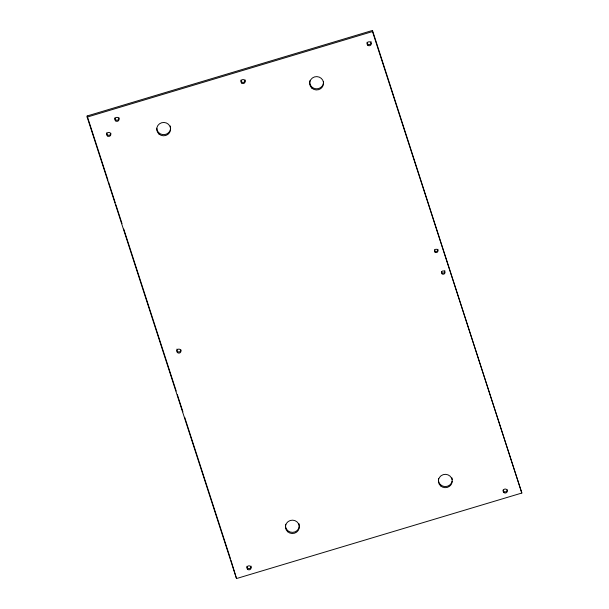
<?xml version="1.0" encoding="UTF-8"?>
<svg xmlns="http://www.w3.org/2000/svg" width="609" height="609" viewBox="0 0 609 609"><rect width="100%" height="100%" fill="white"/><g stroke="black" fill="none" stroke-linecap="round" stroke-linejoin="round"><path stroke-width="0.91" d="M87.156 117.095L87.163 115.969L372.487 30.45L521.837 493.031L236.513 578.55L87.156 117.095L372.487 31.577L372.487 30.45M236.513 578.55L230.948 560.234M372.487 31.577L521.837 493.031M87.163 115.969L107.953 180.211M108.539 182.022L115.276 202.835M115.862 204.639L122.013 223.64M123.772 229.075L176.191 391.031M177.356 394.655L182.921 411.844M184.679 417.272L230.362 558.423M250.999 566.088A2.078 2.002 0.2 0 1 249.096 568.684A2.078 2.002 0.2 0 1 246.988 566.248M180.957 349.901A2.078 2.002 0.2 0 1 176.892 350.578M176.846 349.543A2.078 2.002 0.2 0 1 177.036 349.048M507.297 489.819A2.078 2.002 0.2 0 1 505.295 491.897A2.078 2.002 0.2 0 1 503.133 489.979M110.815 133.196A2.078 2.002 0.2 0 1 108.554 135.267A2.078 2.002 0.2 0 1 106.712 132.838M371.201 43.072A2.078 2.002 0.2 0 1 368.711 44.586A2.078 2.002 0.2 0 1 367.143 42.188M370.927 41.564A2.078 2.002 0.2 0 1 371.155 42.036M245.039 79.84A2.078 2.002 0.2 0 1 243.143 82.436A2.078 2.002 0.2 0 1 241.027 79.992M170.299 126.01A6.935 6.676 0.2 0 1 164.856 134.574A6.935 6.676 0.2 0 1 156.749 128.263M118.93 117.636A2.078 2.002 0.2 0 1 117.027 120.232A2.078 2.002 0.2 0 1 114.911 117.788M323.531 81.895A6.935 6.676 0.2 0 1 315.972 88.807A6.935 6.676 0.2 0 1 309.836 80.692M452.091 481.346A6.935 6.676 0.2 0 1 443.801 486.393A6.935 6.676 0.2 0 1 438.564 478.408M451.947 477.89A6.935 6.676 0.2 0 1 452.259 479.61M299.019 523.732A6.935 6.676 0.2 0 1 292.678 532.38A6.935 6.676 0.2 0 1 285.636 524.242M437.871 249.279A1.736 1.667 0.2 0 1 436.508 251.418A1.736 1.667 0.2 0 1 434.483 249.842M444.92 271.812A1.736 1.667 0.2 0 1 441.495 271.515M444.692 270.556A1.736 1.667 0.2 0 1 444.882 270.952M367.752 45.226A2.078 2.002 0.2 0 0 371.193 44.198A2.078 2.002 0.2 0 0 368.544 41.846A2.078 2.002 0.2 0 0 367.752 45.226M241.644 83.03A2.078 2.002 0.2 0 0 245.084 82.002A2.078 2.002 0.2 0 0 242.435 79.642A2.078 2.002 0.2 0 0 241.644 83.03M158.972 134.026A6.935 6.676 0.2 0 0 170.436 130.592A6.935 6.676 0.2 0 0 161.613 122.752A6.935 6.676 0.2 0 0 158.972 134.026M115.527 120.826A2.078 2.002 0.2 0 0 118.968 119.798A2.078 2.002 0.2 0 0 116.319 117.446A2.078 2.002 0.2 0 0 115.527 120.826M440.619 485.906A6.935 6.676 0.2 0 0 452.084 482.473A6.935 6.676 0.2 0 0 443.261 474.632A6.935 6.676 0.2 0 0 440.619 485.906M177.463 352.581A2.078 2.002 0.2 0 0 180.903 351.545A2.078 2.002 0.2 0 0 178.254 349.193A2.078 2.002 0.2 0 0 177.463 352.581M107.329 135.876A2.078 2.002 0.2 0 0 110.762 134.84A2.078 2.002 0.2 0 0 108.12 132.488A2.078 2.002 0.2 0 0 107.329 135.876M247.604 569.286A2.078 2.002 0.2 0 0 251.045 568.25A2.078 2.002 0.2 0 0 248.396 565.898A2.078 2.002 0.2 0 0 247.604 569.286M311.899 88.191A6.935 6.676 0.2 0 0 323.364 84.758A6.935 6.676 0.2 0 0 314.533 76.909A6.935 6.676 0.2 0 0 311.899 88.191M287.699 531.748A6.935 6.676 0.2 0 0 299.164 528.308A6.935 6.676 0.2 0 0 290.333 520.467A6.935 6.676 0.2 0 0 287.699 531.748M503.803 492.491A2.078 2.002 0.2 0 0 507.244 491.463A2.078 2.002 0.2 0 0 504.595 489.111A2.078 2.002 0.2 0 0 503.803 492.491M435.032 252.126A1.736 1.667 0.2 0 0 437.901 251.266A1.736 1.667 0.2 0 0 435.694 249.309A1.736 1.667 0.2 0 0 435.032 252.126M442.05 273.799A1.736 1.667 0.2 0 0 444.913 272.939A1.736 1.667 0.2 0 0 442.705 270.982A1.736 1.667 0.2 0 0 442.05 273.799"/></g></svg>
